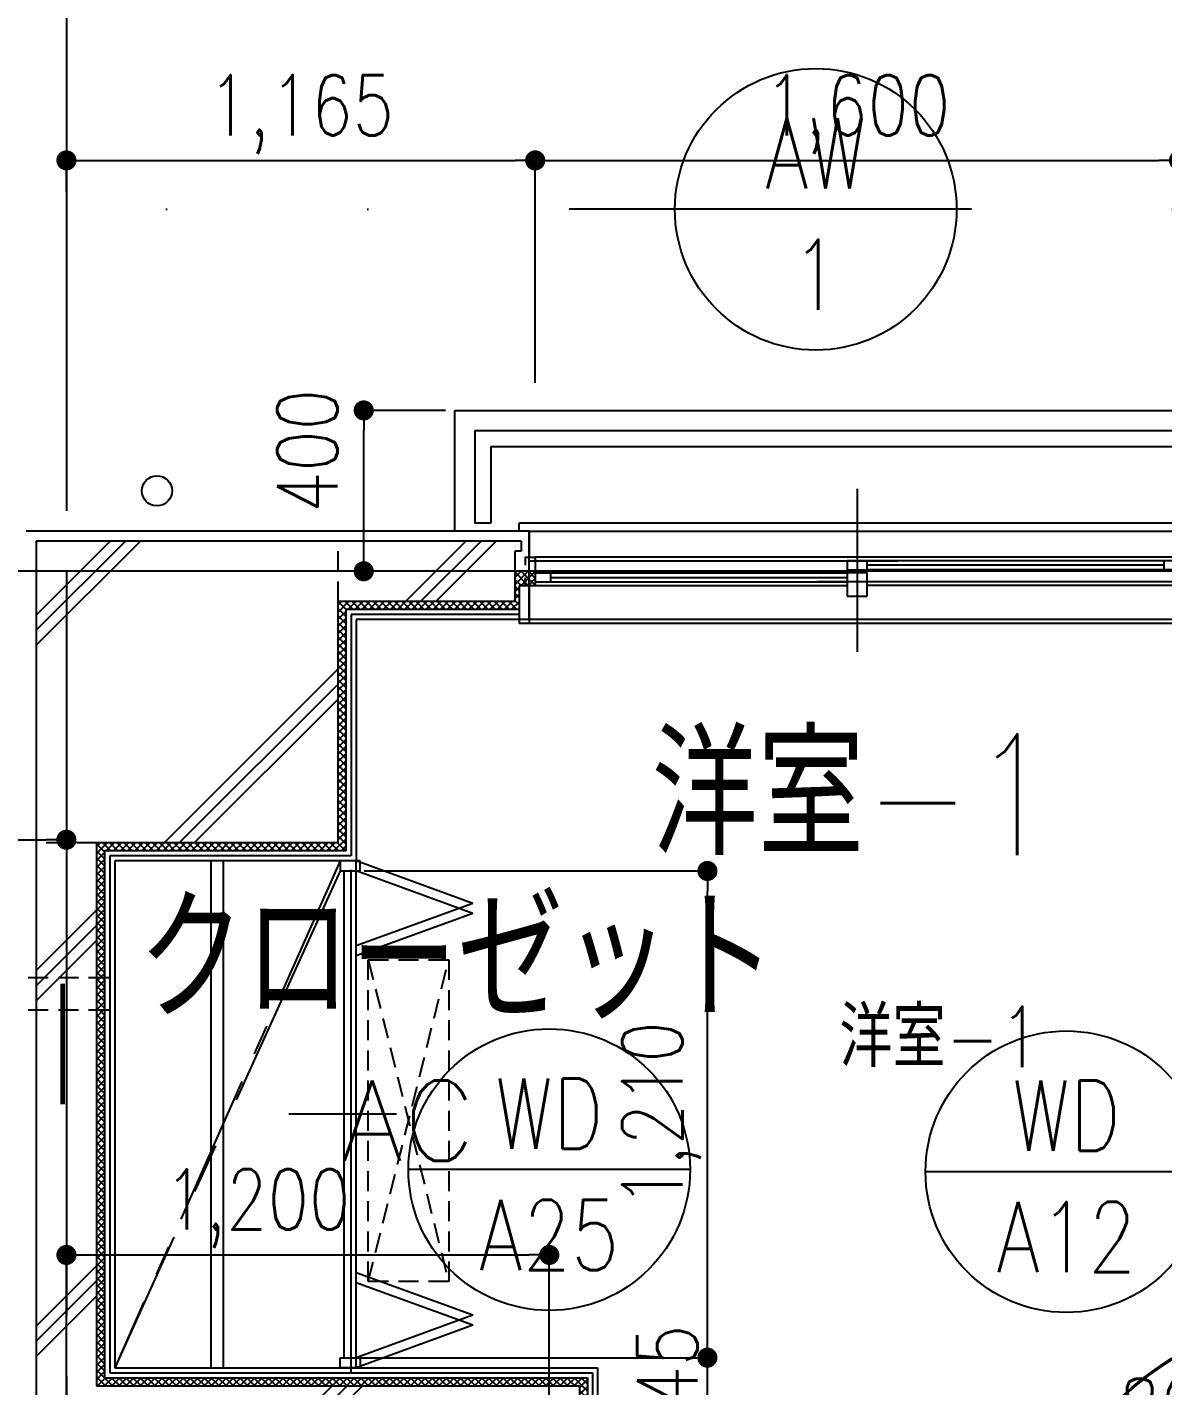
# Model space of a CAD drawing. Header units: millimetres. Extents: x 15495 to 166182, y -39946 to 18307.
# Drawn here: x 45643 to 48465, y 10906 to 14284 of the extents above; entities that cross this region are included whole.
import ezdxf
from ezdxf.enums import TextEntityAlignment as Align

# ---------------------------------------------------------------- set-up
doc = ezdxf.new("R2010")
doc.units = ezdxf.units.MM
doc.header["$LTSCALE"] = 1000
for name, pattern in [('CENTER', [2, 1.25, -0.25, 0.25, -0.25]), ('DASHED2', [0.375, 0.25, -0.125]), ('DIVIDEX2', [2.5, 1, -0.5, 0, -0.5, 0, -0.5])]:
    doc.linetypes.add(name, pattern=pattern)
doc.layers.get('0').update_dxf_attribs({"linetype": 'CONTINUOUS'})
for name, color, linetype in [('DT_ID', 13, 'CONTINUOUS'), ('E_TEXT', 3, 'CONTINUOUS'), ('F_FITT1-100', 5, 'CONTINUOUS'), ('F_FITT1-50', 5, 'CONTINUOUS'), ('F_FITT2-100', 1, 'CONTINUOUS'), ('F_FITT2-50', 1, 'CONTINUOUS'), ('K-A_EQP-50', 60, 'CONTINUOUS'), ('SF-A_ELSE-100', 6, 'CONTINUOUS'), ('SF-A_ELSE-50', 6, 'CONTINUOUS'), ('SF-A_EQP-50', 60, 'CONTINUOUS'), ('SF-A_SITE-100', 1, 'DIVIDEX2'), ('SF-DT_ID-100', 13, 'CONTINUOUS'), ('SF-E_DIM-50', 3, 'CONTINUOUS'), ('SF-E_GRID-100', 1, 'CENTER'), ('SF-E_GRID-50', 1, 'CENTER'), ('SF-E_TEXT-100', 3, 'CONTINUOUS'), ('SF-E_TEXT-50', 3, 'CONTINUOUS'), ('SF-F_FINI1-100', 190, 'CONTINUOUS'), ('SF-F_FINI1-50', 190, 'CONTINUOUS'), ('SF-F_FINI2-50', 1, 'CONTINUOUS'), ('SF-F_FITT1-100', 5, 'CONTINUOUS'), ('SF-F_FITT1-50', 5, 'CONTINUOUS'), ('SF-F_HAT1-50', 9, 'CONTINUOUS'), ('SF-F_HIDE-50', 12, 'CONTINUOUS'), ('SF-H-AREA-50', 1, 'CENTER'), ('SF-H_LINE1-100', 140, 'CONTINUOUS'), ('SF-H_LINE1-50', 140, 'CONTINUOUS'), ('SF-R_COLM-50', 7, 'CONTINUOUS'), ('SF-R_EWALL-50', 7, 'CONTINUOUS'), ('SF-R_LINE-50', 6, 'CONTINUOUS'), ('SF-U_FIRE-50', 9, 'CONTINUOUS')]:
    doc.layers.add(name, color=color, linetype=linetype)
doc.styles.add('DIM', font='romans.shx', dxfattribs={"width": 0.8, "bigfont": 'bigfont.shx'})
doc.styles.add('ROOM', font='romans.shx', dxfattribs={"width": 0.8, "bigfont": 'bigfont.shx'})
doc.styles.get("Standard").update_dxf_attribs({"font": 'txt.shx', "bigfont": 'bigfont.shx'})
doc.styles.add('TATE', font='TXT', dxfattribs={"height": 50, "bigfont": 'BIGFONT'})
doc.dimstyles.new('DIM50_3_3', dxfattribs={"dimscale": 50, "dimtxt": 3, "dimasz": 1, "dimexe": 0, "dimexo": 1, "dimgap": 0.5, "dimtad": 1, "dimdec": 1, "dimdsep": 46, "dimlunit": 6, "dimtxsty": 'DIM', "dimblk1": 'DOT', "dimblk2": 'DOT', "dimsah": 1, "dimcen": 1, "dimclrd": 256, "dimclre": 256, "dimclrt": 256, "dimadec": 0, "dimazin": 0, "dimtfac": 1, "dimtdec": 1, "dimtix": 1, "dimtmove": 2, "dimatfit": 3, "dimldrblk": 'DOT', "dimfxl": 1, "dimtvp": 0.833333, "dimtolj": 1, "dimarcsym": 0})

# ---------------------------------------------------------------- blocks, each defined once
blk = doc.blocks.new('TATEGU-KIGOU')
at = {"color": 2}
blk.add_line((350, 0), (-350, 0), dxfattribs=at)
blk.add_circle((0, 0), 350, dxfattribs=at)
at = {"color": 2, "style": 'ROOM', "width": 0.8}
for tag, p in [('建具種別', (0, 51.6)), ('建具番号', (0, -250.1))]:
    blk.add_attdef(tag, text='', height=175, dxfattribs=at).set_placement(p, align=Align.CENTER)
at = {"flags": 1}
for tag, p in [('内法寸法（W）', (-414, -713.8)), ('内法寸法（H）', (-414, -1063.8)), ('階', (-373.6, -1414.3)), ('部屋名', (-373.6, -1786.8)), ('メーカー名', (-373.6, -2148.9)), ('値段', (-373.6, -2498.9)), ('重量', (-373.6, -2848.9)), ('建具形状', (-373.6, -3199)), ('開閉方式', (-373.6, -3549)), ('取付場所', (-373.6, -3899)), ('見込', (-373.6, -4296.3)), ('扉厚', (-373.6, -4646.3)), ('仕上', (-373.6, -4996.3)), ('ガラス', (-373.6, -5346.3)), ('建具金物', (-373.6, -5696.3)), ('枠形状', (-373.6, -6046.3)), ('沓摺形状', (-373.6, -6396.3)), ('特記事項', (-373.6, -6746.3)), ('防火性能', (-373.6, -7096.3))]:
    blk.add_attdef(tag, p, '', height=175, dxfattribs=at)
blk = doc.blocks.new('AW-1_100')
at = {"layer": 'F_FITT1-100'}
for p, q in [((815, -325), (815, 80)), ((915, -95), (0, -95)), ((715, -145), (1630, -145))]:
    blk.add_line(p, q, dxfattribs=at)
at = {"layer": 'F_FITT2-100'}
for p, q in [((0, 0), (1630, 0)), ((1630, -220), (0, -220))]:
    blk.add_line(p, q, dxfattribs=at)
blk = doc.blocks.new('WD-A12_100')
at = {"layer": 'F_FITT1-100'}
blk.add_line((0, 0), (-2.9, 830), dxfattribs=at)
blk.add_arc((0, 0), 830, 0, 90.1978, dxfattribs=at)
blk = doc.blocks.new('ROOM')
at = {"layer": 'DT_ID', "flags": 1}
for tag, p in [('室番号', (0, 500)), ('面積', (0, -500)), ('内装制限', (0, -1000)), ('仕上レベル', (0, -1500)), ('スラブレベル', (0, -2000)), ('天井高', (0, -2500)), ('床下地', (0, -3000)), ('床仕上', (0, -3500)), ('巾木高さ', (0, -4000)), ('巾木仕上', (0, -4500)), ('壁下地', (0, -5000)), ('壁仕上', (0, -5500)), ('天井下地', (0, -6000)), ('天井仕上', (0, -6500)), ('見切縁', (0, -7000)), ('備考', (0, -7500))]:
    blk.add_attdef(tag, p, '', height=300, dxfattribs=at)
at = {"layer": 'E_TEXT', "style": 'ROOM', "width": 0.8}
blk.add_attdef('室名', (0, 0), '', height=300, dxfattribs=at)
blk = doc.blocks.new('WD-A25_100')
at = {"layer": 'F_FITT1-100'}
for p, q in [((290.13, 1154.401), (0, 1260)), ((0, 0), (0, 1260)), ((290.13, 1154.401), (0, 1048.802)), ((290.13, 105.599), (0, 211.198)), ((290.13, 105.599), (0, 0))]:
    blk.add_line(p, q, dxfattribs=at)
blk = doc.blocks.new('SF-BLOCK_100')
at = {"layer": 'SF-A_ELSE-100'}
for p, q in [((16665, 13400), (18665, 13400)), ((16665, 13100), (16665, 13400)), ((16715, 13350), (18615, 13350)), ((16715, 13350), (16715, 13120)), ((16755, 13310), (18575, 13310)), ((16755, 13310), (16755, 13120)), ((16755, 13120), (16715, 13120))]:
    blk.add_line(p, q, dxfattribs=at)
blk.add_circle((15925, 13200), 37.5, dxfattribs=at)
at = {"layer": 'SF-A_SITE-100'}
blk.add_line((30450, 13900), (450, 13900), dxfattribs=at)
at = {"layer": 'SF-E_GRID-100'}
for p, q in [((15700, 16400), (15700, -3119.46)), ((34193.36, 13000), (-9114.95, 13000))]:
    blk.add_line(p, q, dxfattribs=at)
at = {"layer": 'SF-F_FINI1-100'}
for p, q in [((16850, 13100), (15600, 13100)), ((16850, 12880), (16850, 13100)), ((16420, 12880), (16420, 12280)), ((16850, 12880), (16420, 12880)), ((15820, 12280), (15820, 11020)), ((16420, 12280), (15820, 12280)), ((15820, 11020), (17020, 11020)), ((17020, 11020), (17020, 10340))]:
    blk.add_line(p, q, dxfattribs=at)
at = {"layer": 'SF-F_FITT1-100'}
blk.add_line((17665, 13205), (17665, 12800), dxfattribs=at)
at = {"layer": 'SF-H_LINE1-100', "linetype": 'CENTER', "ltscale": 0.3}
blk.add_line((16380, 12280), (15820, 11020), dxfattribs=at)
at = {"layer": 'SF-DT_ID-100'}
for p, values in [((17562.18, 13900), {'建具種別': 'AW', '建具番号': '1'}), ((16899.86, 11512.48), {'建具種別': 'WD', '建具番号': 'A25'}), ((18184.88, 11507.27), {'建具種別': 'WD', '建具番号': 'A12'})]:
    blk.add_blockref('TATEGU-KIGOU', p, dxfattribs=at).add_auto_attribs(values)
at = {"layer": 'SF-E_TEXT-100'}
ref = blk.add_blockref('ROOM', (17154.19, 12294.62), dxfattribs=at)
ref.add_attrib('室名', '洋室-1', (17154.19, 12294.62), dxfattribs={"height": 300, "style": 'ROOM', "width": 0.8})
ref = blk.add_blockref('ROOM', (15878.82, 11886.12), dxfattribs=at)
ref.add_attrib('室名', 'クローゼット', (15878.82, 11886.12), dxfattribs={"height": 300, "style": 'ROOM', "width": 0.8})
at = {"layer": 'SF-F_FITT1-100', "rotation": 180}
blk.add_blockref('AW-1_100', (18480, 12879.97), dxfattribs=at)
at = {"layer": 'SF-F_FITT1-100'}
blk.add_blockref('WD-A25_100', (16420, 11020), dxfattribs=at)
at = {"layer": 'SF-F_FITT1-100', "xscale": -1}
blk.add_blockref('WD-A12_100', (18886.92, 10340), dxfattribs=at)
at = {"layer": 'SF-E_TEXT-100', "style": 'TATE'}
blk.add_text('バルコニ｜', height=250, dxfattribs=at).set_placement((15140.54, 11825), align=Align.MIDDLE)
blk = doc.blocks.new('AW-1_50')
at = {"layer": 'F_FITT1-50'}
for p, q in [((-815, 130), (-840, 130)), ((-840, 35), (-840, 130)), ((-815, 35), (-815, 130)), ((815, 130), (840, 130)), ((815, 35), (815, 130)), ((840, 35), (840, 130)), ((-840, 35), (-825, 35)), ((-825, 35), (-800, 35)), ((-825, 15), (-825, 35)), ((-800, -35), (-800, 35)), ((-25, 4), (-25, 61.5)), ((-25, 61.5), (25, 61.5)), ((25, 61.5), (25, 4)), ((825, 35), (800, 35)), ((800, -35), (800, 35)), ((825, 15), (825, 35)), ((840, 35), (825, 35)), ((-762, 4), (-762, 26)), ((-762, 15), (-25, 15)), ((25, 26), (-25, 26)), ((25, 4), (-25, 4)), ((-825, -35), (-825, -15)), ((-25, -26), (-25, -4)), ((-25, -4), (25, -4)), ((25, -26), (-25, -26)), ((25, -4), (25, -26)), ((762, -15), (25, -15)), ((800, -4), (762, -4)), ((762, -26), (762, -4)), ((800, -26), (762, -26)), ((825, -15), (825, -35)), ((-825, -35), (-800, -35)), ((825, -35), (800, -35))]:
    blk.add_line(p, q, dxfattribs=at)
at = {"layer": 'F_FITT2-50'}
for p, q in [((815, 130), (-815, 130)), ((-800, 35), (-25, 35)), ((800, 35), (25, 35)), ((-800, 26), (-25, 26)), ((-800, 4), (-25, 4)), ((762, -4), (25, -4)), ((762, -26), (25, -26)), ((800, -35), (-800, -35)), ((-840, -100), (-840, -120)), ((840, -100), (840, -120)), ((840, -120), (-840, -120))]:
    blk.add_line(p, q, dxfattribs=at)
at = {"layer": 'SF-F_FITT1-50'}
blk.add_line((0, -205), (0, 200), dxfattribs=at)
blk = doc.blocks.new('DOT')
at = {"color": 0, "linetype": 'ByBlock'}
blk.add_line((-0.5, 0), (-1, 0), dxfattribs=at)
at = {"color": 0, "linetype": 'ByBlock', "const_width": 0.5}
blk.add_lwpolyline([(-0.25, 0, 1), (0.25, 0, 1)], format="xyb", close=True, dxfattribs=at)
blk = doc.blocks.new('*D159')
at = {"layer": 'SF-E_DIM-50', "lineweight": -2}
for p, q in [((46905.7, 13399.4), (46905.7, 13952.6)), ((46955.7, 13952.6), (48455.7, 13952.6)), ((48505.7, 13399.4), (48505.7, 13952.6))]:
    blk.add_line(p, q, dxfattribs=at)
at = {"layer": 'SF-E_DIM-50', "lineweight": -2, "xscale": 50, "yscale": 50, "zscale": 50, "rotation": 180}
blk.add_blockref('DOT', (46905.7, 13952.6), dxfattribs=at)
at = {"layer": 'SF-E_DIM-50', "lineweight": -2, "xscale": 50, "yscale": 50, "zscale": 50}
blk.add_blockref('DOT', (48505.7, 13952.6), dxfattribs=at)
at = {"layer": 'SF-E_DIM-50', "insert": (47705.7, 14066.9), "char_height": 150, "attachment_point": 5, "style": 'DIM'}
blk.add_mtext('\\A1;1,600', dxfattribs=at)
blk = doc.blocks.new('_DOT')
at = {"color": 0, "linetype": 'ByBlock'}
blk.add_line((-0.5, 0), (-1, 0), dxfattribs=at)
at = {"color": 0, "linetype": 'ByBlock', "const_width": 0.5}
blk.add_lwpolyline([(-0.25, 0, 1), (0.25, 0, 1)], format="xyb", close=True, dxfattribs=at)
blk = doc.blocks.new('*D158')
at = {"layer": 'SF-E_DIM-50', "lineweight": -2}
for p, q in [((48110.7, 10474.3), (48110.7, 10748.3)), ((48860.7, 10748.3), (48160.7, 10748.3)), ((48910.7, 10474.3), (48910.7, 10748.3))]:
    blk.add_line(p, q, dxfattribs=at)
at = {"layer": 'SF-E_DIM-50', "lineweight": -2, "xscale": 50, "yscale": 50, "zscale": 50, "rotation": 180}
blk.add_blockref('DOT', (48110.7, 10748.3), dxfattribs=at)
at = {"layer": 'SF-E_DIM-50', "lineweight": -2, "xscale": 50, "yscale": 50, "zscale": 50}
blk.add_blockref('DOT', (48910.7, 10748.3), dxfattribs=at)
at = {"layer": 'SF-E_DIM-50', "insert": (48510.7, 10848.3), "char_height": 150, "attachment_point": 5, "style": 'DIM'}
blk.add_mtext('\\A1;800', dxfattribs=at)
blk = doc.blocks.new('WD-A12_50')
at = {"layer": 'F_FITT1-50'}
for p, q in [((-440, 146.9), (-440, -93.1)), ((-880, 90), (-855, 90)), ((-880, 90), (-880, -10)), ((-855, 90), (-855, 45.4)), ((0, 90), (-25, 90)), ((-25, 90), (-25, 45.4)), ((0, 90), (0, -10)), ((-840, 45.4), (-855, 45.4)), ((-840, 31.5), (-840, 45.4)), ((-40, 31.5), (-40, 45.4)), ((-40, 45.4), (-25, 45.4)), ((-855, 31.5), (-855, -10)), ((-855, 31.5), (-840, 31.5)), ((-26.8, 29.7), (-853.1, 29.7)), ((-853.1, 29.7), (-853.1, -0.8)), ((-25, 31.5), (-40, 31.5)), ((-26.8, 29.7), (-26.8, -0.8)), ((-25, 31.5), (-25, -10)), ((-855, -10), (-880, -10)), ((-853.1, -0.8), (-26.8, -0.8)), ((-853.1, -0.8), (-853.1, -824.8)), ((-25, -10), (0, -10))]:
    blk.add_line(p, q, dxfattribs=at)
blk.add_arc((-852.8, 1.2), 826, 269.9767, 359.8636, dxfattribs=at)
blk = doc.blocks.new('*D161')
at = {"layer": 'SF-E_DIM-50', "lineweight": -2}
for p, q in [((45740.7, 12331.6), (45740.7, 12263.6)), ((44440.7, 12313.6), (44440.7, 12263.6)), ((44490.7, 12263.6), (45690.7, 12263.6))]:
    blk.add_line(p, q, dxfattribs=at)
at = {"layer": 'SF-E_DIM-50', "lineweight": -2, "xscale": 50, "yscale": 50, "zscale": 50, "rotation": 180}
blk.add_blockref('DOT', (44440.7, 12263.6), dxfattribs=at)
at = {"layer": 'SF-E_DIM-50', "lineweight": -2, "xscale": 50, "yscale": 50, "zscale": 50}
blk.add_blockref('DOT', (45740.7, 12263.6), dxfattribs=at)
at = {"layer": 'SF-E_DIM-50', "insert": (45090.7, 12377.9), "char_height": 150, "attachment_point": 5, "style": 'DIM'}
blk.add_mtext('\\A1;1,300', dxfattribs=at)
blk = doc.blocks.new('*D188')
at = {"layer": 'SF-E_DIM-50', "lineweight": -2}
for p, q in [((45740.7, 10852.7), (45740.7, 11231.4)), ((45790.7, 11231.4), (46890.7, 11231.4)), ((46940.7, 10875.4), (46940.7, 11231.4))]:
    blk.add_line(p, q, dxfattribs=at)
at = {"layer": 'SF-E_DIM-50', "lineweight": -2, "xscale": 50, "yscale": 50, "zscale": 50, "rotation": 180}
blk.add_blockref('DOT', (45740.7, 11231.4), dxfattribs=at)
at = {"layer": 'SF-E_DIM-50', "lineweight": -2, "xscale": 50, "yscale": 50, "zscale": 50}
blk.add_blockref('DOT', (46940.7, 11231.4), dxfattribs=at)
at = {"layer": 'SF-E_DIM-50', "insert": (46214.8, 11346.7), "char_height": 150, "attachment_point": 5, "style": 'DIM'}
blk.add_mtext('\\A1;1,200', dxfattribs=at)
blk = doc.blocks.new('WD-A25_50')
at = {"layer": 'F_FITT1-50'}
for p, q in [((-40, 0), (-40, -25)), ((10, 0), (-40, 0)), ((10, -25), (10, 0)), ((-40, -25), (10, -25)), ((-30, -1235), (-30, -25)), ((290.13, -130.599), (0, -25)), ((0, -1235), (0, -25)), ((290.13, -130.599), (0, -236.198)), ((100, -630), (-166.875, -630)), ((290.13, -1129.401), (0, -1023.802)), ((290.13, -1129.401), (0, -1235)), ((-40, -1235), (10, -1235)), ((-40, -1260), (-40, -1235)), ((10, -1235), (10, -1260)), ((10, -1260), (-40, -1260))]:
    blk.add_line(p, q, dxfattribs=at)
blk = doc.blocks.new('*D186')
at = {"layer": 'SF-E_DIM-50', "lineweight": -2}
for p, q in [((46480.7, 12186), (47333.7, 12186)), ((47333.7, 11026), (47333.7, 12136)), ((46470.7, 10976), (47333.7, 10976))]:
    blk.add_line(p, q, dxfattribs=at)
at = {"layer": 'SF-E_DIM-50', "lineweight": -2, "xscale": 50, "yscale": 50, "zscale": 50}
for p, rotation in [((47333.7, 12186), 90), ((47333.7, 10976), 270)]:
    blk.add_blockref('DOT', p, dxfattribs=dict(at, rotation=rotation))
at = {"layer": 'SF-E_DIM-50', "insert": (47219.4, 11581), "char_height": 150, "attachment_point": 5, "rotation": 90, "style": 'DIM'}
blk.add_mtext('\\A1;1,210', dxfattribs=at)
blk = doc.blocks.new('*D187')
at = {"layer": 'SF-E_DIM-50', "lineweight": -2}
for p, q in [((47333.7, 11026), (47333.7, 11076)), ((46470.7, 10976), (47333.7, 10976)), ((47333.7, 10831), (47333.7, 10976)), ((47223.7, 10831), (47333.7, 10831)), ((47333.7, 10781), (47333.7, 10731))]:
    blk.add_line(p, q, dxfattribs=at)
at = {"layer": 'SF-E_DIM-50', "lineweight": -2, "xscale": 50, "yscale": 50, "zscale": 50}
for p, rotation in [((47333.7, 10976), 270), ((47333.7, 10831), 90)]:
    blk.add_blockref('DOT', p, dxfattribs=dict(at, rotation=rotation))
at = {"layer": 'SF-E_DIM-50', "insert": (47233.7, 10903.5), "char_height": 150, "attachment_point": 5, "rotation": 90, "style": 'DIM'}
blk.add_mtext('\\A1;145', dxfattribs=at)
blk = doc.blocks.new('AC1')
at = {"layer": 'K-A_EQP-50', "linetype": 'DASHED2', "ltscale": 0.2}
for p, q in [((0, 800), (200, 800)), ((0, 0), (0, 800)), ((0, 0), (200, 800)), ((0, 800), (200, 0)), ((200, 800), (200, 0)), ((200, 0), (0, 0))]:
    blk.add_line(p, q, dxfattribs=at)
at = {"layer": 'K-A_EQP-50', "style": 'TATE'}
blk.add_text('AC', height=200, dxfattribs=at).set_placement((100, 400), align=Align.MIDDLE)
blk = doc.blocks.new('*D202')
at = {"layer": 'SF-E_DIM-50', "lineweight": -2}
for p, q in [((45740.7, 13875.1), (45740.7, 13952.6)), ((45790.7, 13952.6), (46855.7, 13952.6)), ((46905.7, 13399.4), (46905.7, 13952.6))]:
    blk.add_line(p, q, dxfattribs=at)
at = {"layer": 'SF-E_DIM-50', "lineweight": -2, "xscale": 50, "yscale": 50, "zscale": 50, "rotation": 180}
blk.add_blockref('DOT', (45740.7, 13952.6), dxfattribs=at)
at = {"layer": 'SF-E_DIM-50', "lineweight": -2, "xscale": 50, "yscale": 50, "zscale": 50}
blk.add_blockref('DOT', (46905.7, 13952.6), dxfattribs=at)
at = {"layer": 'SF-E_DIM-50', "insert": (46323.2, 14066.9), "char_height": 150, "attachment_point": 5, "style": 'DIM'}
blk.add_mtext('\\A1;1,165', dxfattribs=at)
blk = doc.blocks.new('*D203')
at = {"layer": 'SF-E_DIM-50', "lineweight": -2}
for p, q in [((46683.1, 13331), (46479.6, 13331)), ((46479.6, 12981), (46479.6, 13281)), ((46519.9, 12931), (46479.6, 12931))]:
    blk.add_line(p, q, dxfattribs=at)
at = {"layer": 'SF-E_DIM-50', "lineweight": -2, "xscale": 50, "yscale": 50, "zscale": 50}
for p, rotation in [((46479.6, 13331), 90), ((46479.6, 12931), 270)]:
    blk.add_blockref('DOT', p, dxfattribs=dict(at, rotation=rotation))
at = {"layer": 'SF-E_DIM-50', "insert": (46339.5, 13230.3), "char_height": 150, "attachment_point": 5, "rotation": 90, "style": 'DIM'}
blk.add_mtext('\\A1;400', dxfattribs=at)
blk = doc.blocks.new('SF-BLOCK_50')
at = {"layer": 'SF-F_HAT1-50'}
h = blk.add_hatch(dxfattribs=at)
h.set_pattern_fill('RC2', color=256, scale=50, style=0)
h.set_pattern_definition([(45, (-28400.75, -37379.5), (-441.942, 441.942), []), (45, (-28363.25, -37379.5), (-441.942, 441.942), []), (45, (-28325.75, -37379.5), (-441.942, 441.942), [])])
h.paths.add_polyline_path([(16375, 13075), (16375, 12925), (16815, 12925), (16815, 13050), (16830, 13050), (16830, 13075)])
h.paths.add_polyline_path([(15625, 13075), (15625, 12325), (15775, 12325), (16375, 12325), (16375, 12925), (16375, 13075)])
h.paths.add_polyline_path([(15775, 12325), (15625, 12325), (15625, 10825), (16825, 10825), (16825, 10290), (16975, 10290), (16975, 10975), (15775, 10975)])
at = {"layer": 'SF-U_FIRE-50'}
h = blk.add_hatch(dxfattribs=at)
h.set_pattern_fill('ANSI37', color=256, scale=100, style=0)
h.set_pattern_definition([(45, (-28400.745, -37379.51), (-8.8388348, 8.8388348), []), (135, (-28400.745, -37379.51), (-8.8388348, -8.8388348), [])])
h.paths.add_polyline_path([(16825, 12965), (16840, 12965), (16865, 12965), (16865, 13000), (16815, 13000), (16815, 12925), (16375, 12925), (16375, 12575), (16395, 12575), (16395, 12905), (16825, 12905)])
h.paths.add_polyline_path([(16395, 12575), (16375, 12575), (16375, 12325), (16125, 12325), (16125, 12305), (16395, 12305)])
h.paths.add_polyline_path([(16125, 12325), (15775, 12325), (15775, 11990), (15795, 11990), (15795, 12305), (16125, 12305)])
h.paths.add_polyline_path([(15795, 11990), (15775, 11990), (15775, 11910), (15795, 11910)])
h.paths.add_polyline_path([(15795, 11910), (15775, 11910), (15775, 10975), (16125, 10975), (16125, 10995), (15795, 10995)])
h.paths.add_polyline_path([(16995, 10995), (16125, 10995), (16125, 10975), (16975, 10975), (16975, 10290), (16870, 10290), (16870, 10260), (16995, 10260)])
at = {"layer": 'SF-A_ELSE-50'}
for p, q in [((16665, 13400), (18665, 13400)), ((16665, 13100), (16665, 13400)), ((16715, 13350), (18615, 13350)), ((16715, 13350), (16715, 13120)), ((16755, 13310), (18575, 13310)), ((16755, 13310), (16755, 13120)), ((16755, 13120), (16715, 13120))]:
    blk.add_line(p, q, dxfattribs=at)
at = {"layer": 'SF-E_GRID-50'}
for p, q in [((15700, 16400), (15700, -3708.96)), ((31351.03, 13000), (-4082.3, 13000))]:
    blk.add_line(p, q, dxfattribs=at)
at = {"layer": 'SF-F_FINI1-50'}
for p, q in [((16850, 13100), (15600, 13100)), ((16849.99, 13100), (16849.99, 13035)), ((16420, 12880), (16420, 12280)), ((16825, 12880), (16420, 12880)), ((15820, 12280), (15820, 11020)), ((16420, 12280), (15820, 12280)), ((15820, 11020), (16380, 11020)), ((16430, 11020), (17020, 11020)), ((17020, 11020), (17020, 10340))]:
    blk.add_line(p, q, dxfattribs=at)
at = {"layer": 'SF-F_FINI2-50'}
for p, q in [((16407.5, 12892.5), (16407.5, 12292.5)), ((16825, 12892.5), (16407.5, 12892.5)), ((15807.5, 12292.5), (15807.5, 11007.5)), ((16407.5, 12292.5), (15807.5, 12292.5)), ((15807.5, 11007.5), (17007.5, 11007.5)), ((17007.5, 11007.5), (17007.5, 10327.5))]:
    blk.add_line(p, q, dxfattribs=at)
at = {"layer": 'SF-F_HIDE-50', "ltscale": 0.1}
for p, q in [((16060, 11020), (16060, 12280)), ((16090, 11020), (16090, 12280))]:
    blk.add_line(p, q, dxfattribs=at)
at = {"layer": 'SF-H-AREA-50'}
blk.add_lwpolyline([(18950, 13000), (15700, 13000), (15700, 10900), (16900, 10900), (16900, 10300), (18950, 10300), (18950, 13000)], dxfattribs=at)
blk.add_lwpolyline([(16407.5, 12292.5), (15807.5, 12292.5), (15807.5, 11007.5), (16407.5, 11007.5)], close=True, dxfattribs=at)
at = {"layer": 'SF-H_LINE1-50', "linetype": 'CENTER', "ltscale": 0.5}
blk.add_line((16380, 12255), (15820, 11020), dxfattribs=at)
at = {"layer": 'SF-R_COLM-50'}
for p, q in [((15625, 13075), (15625, 12325)), ((16375, 13075), (15625, 13075)), ((16375, 12325), (16375, 12925)), ((16375, 12325), (15775, 12325))]:
    blk.add_line(p, q, dxfattribs=at)
at = {"layer": 'SF-R_COLM-50', "linetype": 'DASHED2', "ltscale": 0.2}
for p, q in [((16375, 12925), (16375, 13075)), ((15775, 12325), (15625, 12325))]:
    blk.add_line(p, q, dxfattribs=at)
at = {"layer": 'SF-R_EWALL-50'}
for p, q in [((16830, 13075), (16375, 13075)), ((16829.99, 13075), (16829.99, 13050)), ((16814.98, 12925), (16814.98, 13050)), ((16829.99, 13050), (16814.98, 13050)), ((16815, 12925), (16375, 12925)), ((15625, 12325), (15625, 10825)), ((15775, 12325), (15775, 10975)), ((15775, 10975), (16975, 10975)), ((16975, 10975), (16975, 10290))]:
    blk.add_line(p, q, dxfattribs=at)
at = {"layer": 'SF-R_LINE-50', "linetype": 'DASHED2', "ltscale": 0.2}
for p, q in [((15605, 11990), (15820, 11990)), ((15605, 11910), (15820, 11910))]:
    blk.add_line(p, q, dxfattribs=at)
at = {"layer": 'SF-U_FIRE-50'}
for p, q in [((16395, 12305), (16395, 12905)), ((16825, 12905), (16395, 12905)), ((15795, 12305), (15795, 10995)), ((16395, 12305), (15795, 12305)), ((15795, 10995), (16995, 10995)), ((16995, 10995), (16995, 10260))]:
    blk.add_line(p, q, dxfattribs=at)
at = {"layer": 'SF-A_EQP-50'}
blk.add_blockref('AC1', (16450, 11234.04), dxfattribs=at)
at = {"layer": 'SF-E_TEXT-50'}
ref = blk.add_blockref('ROOM', (17620.96, 11767.26), dxfattribs=dict(at, xscale=0.5, yscale=0.5, zscale=0.5))
ref.add_attrib('室名', '洋室-1', (17620.96, 11767.26), dxfattribs={"height": 150, "style": 'ROOM', "width": 0.8})
at = {"layer": 'SF-F_FITT1-50', "yscale": -1}
blk.add_blockref('AW-1_50', (17664.99, 13000), dxfattribs=at)
at = {"layer": 'SF-F_FITT1-50'}
blk.add_blockref('WD-A25_50', (16420, 12280), dxfattribs=at)
at = {"layer": 'SF-F_FITT1-50', "xscale": -1, "yscale": -1}
blk.add_blockref('WD-A12_50', (18030.11, 10340), dxfattribs=at)
at = {"layer": 'SF-E_DIM-50'}
for base, p1, p2, picture, middle in [((16865, 14021.6), (15700, 13894.05), (16865, 13418.38), '*D202', (16282.5, 14135.89)), ((18465, 14021.6), (16865, 13418.38), (18465, 13418.38), '*D159', (17665, 14135.89)), ((15700, 12332.57), (14400, 12332.56), (15700, 12450.58), '*D161', (15050, 12446.85)), ((18069.98, 10817.29), (18869.98, 10493.32), (18069.98, 10493.32), '*D158', (18469.98, 10917.29))]:
    dim = blk.add_linear_dim(base=base, p1=p1, p2=p2, dimstyle='DIM50_3_3', dxfattribs=at)
    dim.commit()
    dim.dimension.update_dxf_attribs({"geometry": picture, "text_midpoint": middle, "insert": (-30040.71, 69)})
dim = blk.add_linear_dim(base=(16438.87, 13400), p1=(16529.15, 13000), p2=(16692.38, 13400), angle=90, dimstyle='DIM50_3_3', dxfattribs=at)
dim.commit()
dim.dimension.update_dxf_attribs({"geometry": '*D203', "text_midpoint": (16298.84, 13299.29), "dimtype": 128, "insert": (-30040.71, 69)})
for base, p1, p2, picture, middle in [((17292.98, 12255), (16380, 11045), (16390, 12255), '*D186', (17178.69, 11650)), ((17292.98, 11045), (17132.96, 10900), (16380, 11045), '*D187', (17192.98, 10972.5))]:
    dim = blk.add_linear_dim(base=base, p1=p1, p2=p2, angle=90, dimstyle='DIM50_3_3', dxfattribs=at)
    dim.commit()
    dim.dimension.update_dxf_attribs({"geometry": picture, "text_midpoint": middle, "insert": (-30040.71, 69)})
dim = blk.add_linear_dim(base=(16900, 11300.43), p1=(15700, 10871.72), p2=(16900, 10894.4), dimstyle='DIM50_3_3', dxfattribs=at)
dim.commit()
dim.dimension.update_dxf_attribs({"geometry": '*D188', "text_midpoint": (16174.05, 11415.66), "dimtype": 128, "insert": (-30040.71, 69)})

msp = doc.modelspace()

# ---------------------------------------------------------------- block references
for name in ['SF-BLOCK_100', 'SF-BLOCK_50']:
    msp.add_blockref(name, (30040.7, -69))

doc.saveas('drawing.dxf')
